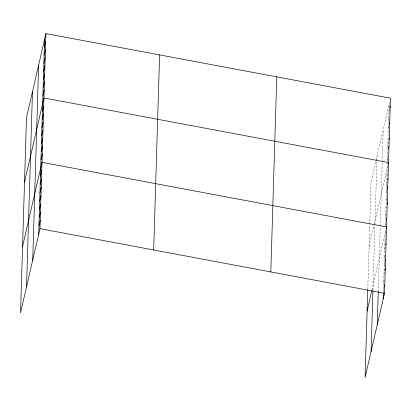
<?xml version="1.0" encoding="UTF-8"?>
<svg xmlns="http://www.w3.org/2000/svg" width="411" height="411" viewBox="0 0 411 411"><rect width="100%" height="100%" fill="white"/><g stroke="black" fill="none" stroke-linecap="round" stroke-linejoin="round"><path stroke-width="0.31" stroke-dasharray="2.06 1.54" d="M367.768 289.421L371.02 182.34L389.453 102.503M372.941 290.248L374.904 225.726M374.919 225.105L376.856 161.353M376.877 160.732L377.01 156.401M378.259 291.584L380.226 226.857M380.247 226.235L382.184 162.484M382.199 161.862L383.18 129.676M383.437 292.432L384.907 243.964M384.927 243.322L385.348 229.389M385.446 226.291L387.398 161.919M387.419 161.302L389.053 107.451M389.073 106.829L389.166 103.736M388.924 111.782L389.494 109.316M388.678 119.832L388.965 118.594M388.436 127.878L388.863 126.023M387.943 143.968L388.374 142.119M387.455 160.064L387.886 158.209M369.063 246.713L374.2 224.478M374.339 223.861L387.64 166.26M386.967 176.155L387.393 174.305M386.725 184.205L387.434 181.117M386.479 192.25L386.905 190.396M386.232 200.296L386.802 197.83M385.991 208.341L386.273 207.108M385.744 216.392L386.314 213.92M385.503 224.437L385.785 223.204M371.955 290.089L385.826 230.016M385.004 240.774L385.292 239.541M384.753 249.066L385.323 246.595M384.501 257.353L384.788 256.12M384.249 265.645L384.819 263.174M383.997 273.937L384.285 272.704M383.746 282.229L384.316 279.757M383.494 290.515L383.782 289.282"/><path stroke-width="0.62" d="M26.54 286.878L32.464 91.812M32.71 260.153L38.634 65.087M38.696 234.213L44.624 39.148M45.904 33.589L26.474 117.746L20.55 312.817L39.98 228.66L45.904 33.589L390.45 98.183L384.526 293.254L365.096 377.411L367.747 290.043M153.678 249.975L159.607 54.904M270.823 271.938L276.752 76.867M371.082 351.472L372.926 290.885M377.252 324.747L378.259 291.584M383.242 298.807L383.417 293.069M44.378 47.193L45.662 41.634M44.131 55.238L45.416 49.685M43.89 63.284L45.174 57.73M43.643 71.334L44.927 65.775M43.402 79.38L44.681 73.821M43.155 87.425L44.439 81.871M42.914 95.47L44.193 89.917M24.521 182.124L43.951 97.962L388.493 162.556L388.21 163.789M42.42 111.566L43.705 106.007M42.179 119.611L43.463 114.058M41.932 127.657L43.217 122.103M41.691 135.707L42.97 130.148M41.444 143.752L42.729 138.194M41.203 151.798L42.482 146.244M40.956 159.843L42.241 154.289M22.564 246.497L41.994 162.335L386.54 226.929L386.114 228.778M40.458 176.18L41.742 170.627M40.206 184.472L41.49 178.919M39.954 192.764L41.239 187.205M39.703 201.056L40.987 195.497M39.451 209.343L40.735 203.789M39.199 217.635L40.483 212.081M38.947 225.927L40.232 220.368M389.777 108.078L390.203 106.228M389.433 123.557L389.715 122.319M388.945 139.648L389.227 138.415M388.554 148.314L388.986 146.46M387.722 179.884L388.005 178.646M387.332 188.546L387.763 186.692M386.987 204.02L387.275 202.787M386.499 220.116L386.782 218.878M367.11 311.086L371.816 290.705M385.749 244.745L386.037 243.507M385.246 261.324L385.533 260.091M384.855 270.233L385.282 268.378M384.49 286.195L384.778 284.962M39.98 228.66L384.526 293.254"/></g></svg>
